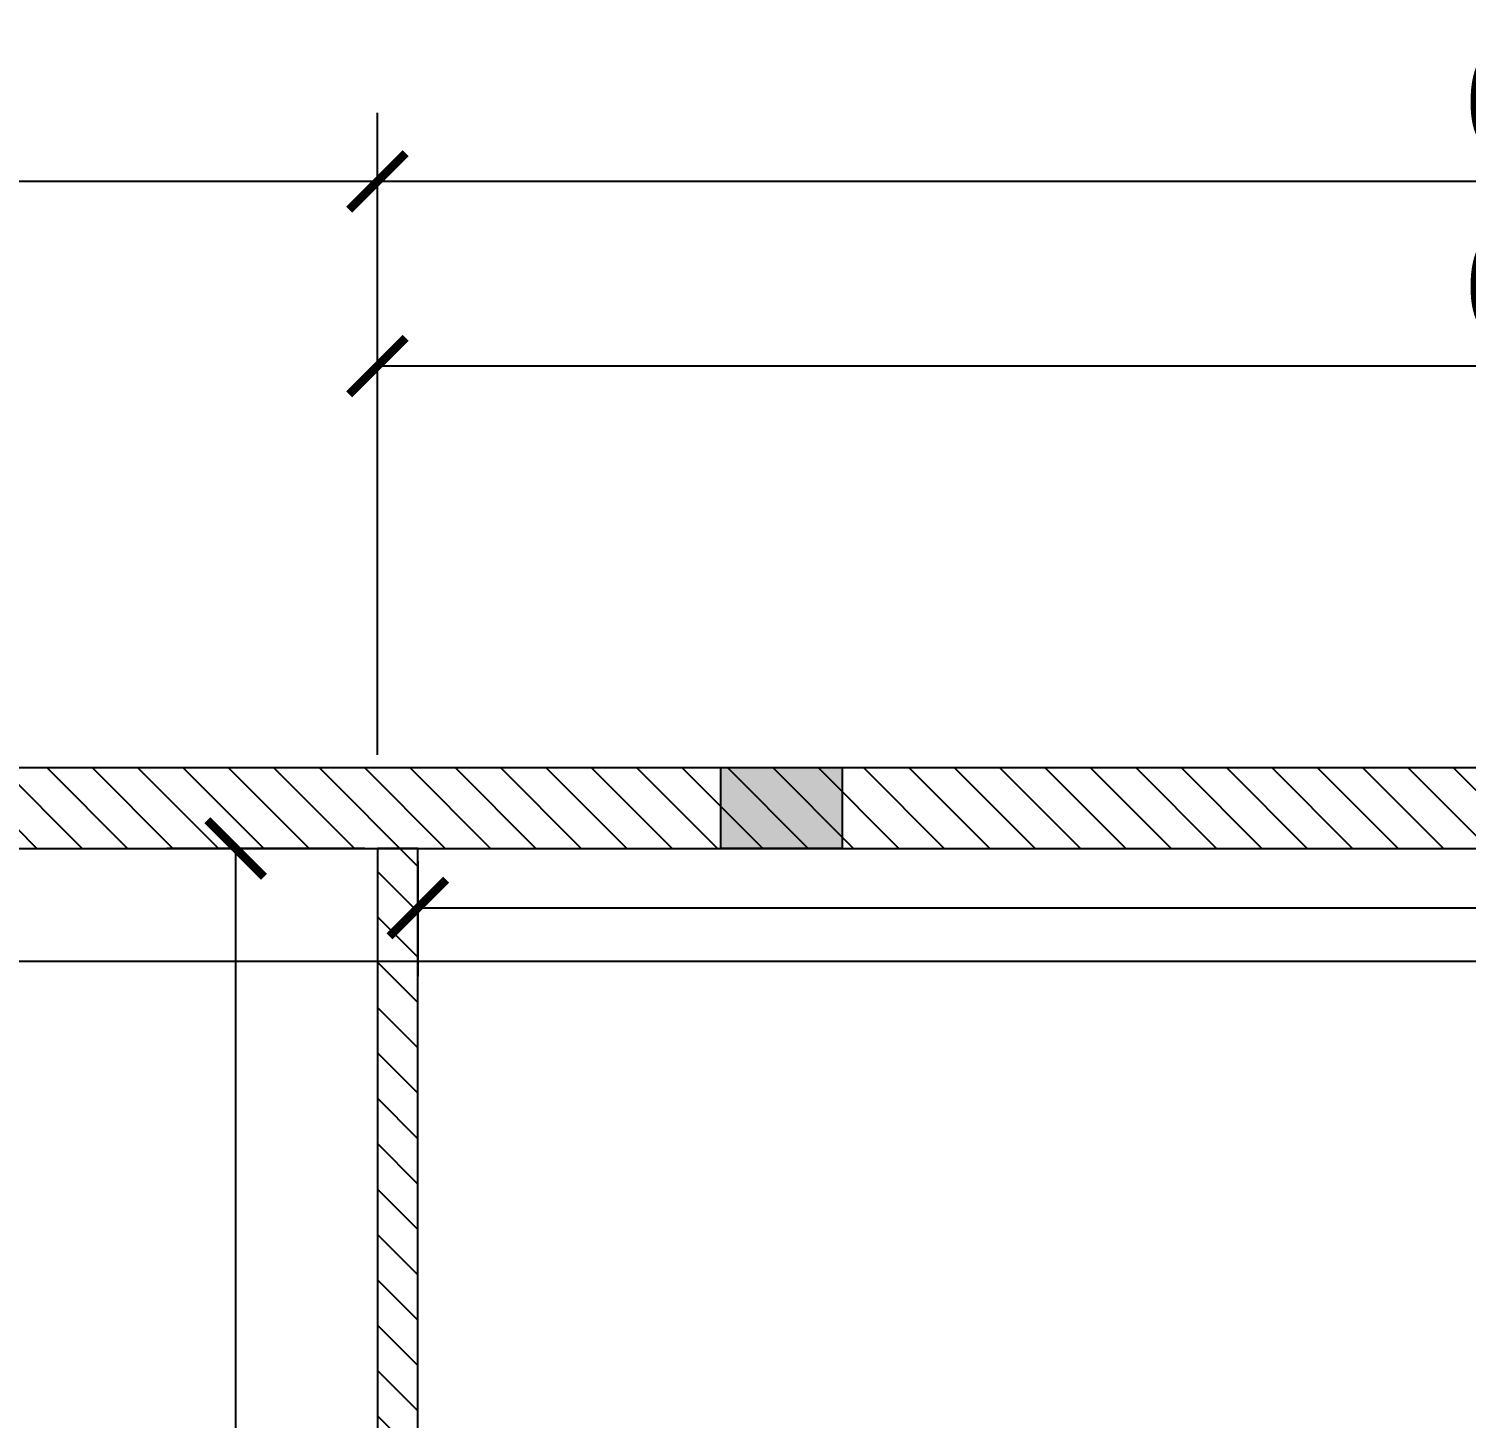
# Model space of a CAD drawing. Header units: millimetres. Extents: x -26398 to 135532, y -376633 to 43268.
# Drawn here: x 41988.7 to 42344.4, y -147141.1 to -146797.4 of the extents above; entities that cross this region are included whole.
import ezdxf

# ---------------------------------------------------------------- set-up
doc = ezdxf.new("R2010")
doc.units = ezdxf.units.MM
for name, color, linetype in [('DIM', 7, 'Continuous'), ('DIM @ 10', 7, 'Continuous'), ('DIM @ 4.5', 7, 'Continuous'), ('DIM @ 5', 7, 'Continuous'), ('DIM @ 8', 7, 'Continuous'), ('TƯỜNG', 52, 'Continuous')]:
    doc.layers.add(name, color=color, linetype=linetype)
doc.styles.get("Standard").update_dxf_attribs({"font": 'arial.ttf'})
doc.dimstyles.new('SCALE dimmatbang', dxfattribs={"dimscale": 70, "dimtxt": 2.7, "dimasz": 1.4, "dimexe": 1.7, "dimexo": 0.7, "dimtad": 1, "dimtoh": 1, "dimdec": 1, "dimtxsty": 'Standard', "dimblk": 'ARCHTICK', "dimcen": 2.5, "dimclrd": 1, "dimclre": 256, "dimadec": 0, "dimazin": 0, "dimtfac": 1, "dimtdec": 1, "dimtmove": 0, "dimatfit": 3, "dimfxl": 1, "dimarcsym": 0})

# ---------------------------------------------------------------- blocks, each defined once
blk = doc.blocks.new('_ArchTick')
at = {"color": 0, "linetype": 'ByBlock', "const_width": 0.15}
blk.add_lwpolyline([(-0.5, -0.5), (0.5, 0.5)], dxfattribs=at)
blk = doc.blocks.new('*D6103')
at = {"layer": 'DEFPOINTS', "color": 0, "transparency": 16777216}
for p in [(42075, -146880.85), (42075, -146980.16), (42675, -146980.16)]:
    blk.add_point(p, dxfattribs=at)
at = {"layer": 'DIM', "lineweight": -2, "transparency": 16777216}
for p, q in [((42075, -146977.01), (42075, -146873.2)), ((42675, -146977.01), (42675, -146873.2))]:
    blk.add_line(p, q, dxfattribs=at)
at = {"layer": 'DIM', "color": 1, "lineweight": -2, "transparency": 16777216}
blk.add_line((42675, -146880.85), (42075, -146880.85), dxfattribs=at)
at = {"layer": 'DIM', "color": 1, "lineweight": -2, "transparency": 16777216, "xscale": 6.3, "yscale": 6.3, "zscale": 6.3, "rotation": 180}
blk.add_blockref('_ArchTick', (42075, -146880.85), dxfattribs=at)
at = {"layer": 'DIM', "color": 1, "lineweight": -2, "transparency": 16777216, "xscale": 6.3, "yscale": 6.3, "zscale": 6.3}
blk.add_blockref('_ArchTick', (42675, -146880.85), dxfattribs=at)
at = {"layer": 'DIM', "color": 0, "transparency": 16777216, "insert": (42375, -146871.84), "char_height": 12.15, "attachment_point": 5}
blk.add_mtext('600', dxfattribs=at)
blk = doc.blocks.new('*D6104')
at = {"layer": 'DEFPOINTS', "color": 0, "transparency": 16777216}
for p in [(42075, -146880.85), (42075, -146980.16), (42675, -146980.16)]:
    blk.add_point(p, dxfattribs=at)
at = {"layer": 'DIM', "lineweight": -2, "transparency": 16777216}
for p, q in [((42075, -146973.16), (42075, -146863.85)), ((42675, -146973.16), (42675, -146863.85))]:
    blk.add_line(p, q, dxfattribs=at)
at = {"layer": 'DIM', "color": 1, "lineweight": -2, "transparency": 16777216}
blk.add_line((42675, -146880.85), (42075, -146880.85), dxfattribs=at)
at = {"layer": 'DIM', "color": 1, "lineweight": -2, "transparency": 16777216, "xscale": 14, "yscale": 14, "zscale": 14, "rotation": 180}
blk.add_blockref('_ArchTick', (42075, -146880.85), dxfattribs=at)
at = {"layer": 'DIM', "color": 1, "lineweight": -2, "transparency": 16777216, "xscale": 14, "yscale": 14, "zscale": 14}
blk.add_blockref('_ArchTick', (42675, -146880.85), dxfattribs=at)
at = {"layer": 'DIM', "color": 0, "transparency": 16777216, "insert": (42375, -146860.82), "char_height": 27, "attachment_point": 5}
blk.add_mtext('600', dxfattribs=at)
blk = doc.blocks.new('*D6105')
at = {"layer": 'DEFPOINTS', "color": 0, "transparency": 16777216}
for p in [(42075, -146880.85), (42075, -146980.16), (42675, -146980.16)]:
    blk.add_point(p, dxfattribs=at)
at = {"layer": 'DIM', "lineweight": -2, "transparency": 16777216}
for p, q in [((42075, -146974.56), (42075, -146867.25)), ((42675, -146974.56), (42675, -146867.25))]:
    blk.add_line(p, q, dxfattribs=at)
at = {"layer": 'DIM', "color": 1, "lineweight": -2, "transparency": 16777216}
blk.add_line((42675, -146880.85), (42075, -146880.85), dxfattribs=at)
at = {"layer": 'DIM', "color": 1, "lineweight": -2, "transparency": 16777216, "xscale": 11.2, "yscale": 11.2, "zscale": 11.2, "rotation": 180}
blk.add_blockref('_ArchTick', (42075, -146880.85), dxfattribs=at)
at = {"layer": 'DIM', "color": 1, "lineweight": -2, "transparency": 16777216, "xscale": 11.2, "yscale": 11.2, "zscale": 11.2}
blk.add_blockref('_ArchTick', (42675, -146880.85), dxfattribs=at)
at = {"layer": 'DIM', "color": 0, "transparency": 16777216, "insert": (42375, -146864.82), "char_height": 21.6, "attachment_point": 5}
blk.add_mtext('600', dxfattribs=at)
blk = doc.blocks.new('*D6106')
at = {"layer": 'DEFPOINTS', "color": 0, "transparency": 16777216}
for p in [(42075, -146880.85), (42075, -146980.16), (42675, -146980.16)]:
    blk.add_point(p, dxfattribs=at)
at = {"layer": 'DIM', "lineweight": -2, "transparency": 16777216}
for p, q in [((42075, -146976.66), (42075, -146872.35)), ((42675, -146976.66), (42675, -146872.35))]:
    blk.add_line(p, q, dxfattribs=at)
at = {"layer": 'DIM', "color": 1, "lineweight": -2, "transparency": 16777216}
blk.add_line((42675, -146880.85), (42075, -146880.85), dxfattribs=at)
at = {"layer": 'DIM', "color": 1, "lineweight": -2, "transparency": 16777216, "xscale": 7, "yscale": 7, "zscale": 7, "rotation": 180}
blk.add_blockref('_ArchTick', (42075, -146880.85), dxfattribs=at)
at = {"layer": 'DIM', "color": 1, "lineweight": -2, "transparency": 16777216, "xscale": 7, "yscale": 7, "zscale": 7}
blk.add_blockref('_ArchTick', (42675, -146880.85), dxfattribs=at)
at = {"layer": 'DIM', "color": 0, "transparency": 16777216, "insert": (42375, -146870.83), "char_height": 13.5, "attachment_point": 5}
blk.add_mtext('600', dxfattribs=at)
blk = doc.blocks.new('*D6113')
at = {"layer": 'DEFPOINTS', "color": 0, "transparency": 16777216}
for p in [(42039.94, -147000.16), (42075, -147000.16), (42075, -147380.16)]:
    blk.add_point(p, dxfattribs=at)
at = {"layer": 'DIM', "lineweight": -2, "transparency": 16777216}
for p, q in [((42071.85, -147000.16), (42032.29, -147000.16)), ((42071.85, -147380.16), (42032.29, -147380.16))]:
    blk.add_line(p, q, dxfattribs=at)
at = {"layer": 'DIM', "color": 1, "lineweight": -2, "transparency": 16777216}
blk.add_line((42039.94, -147380.16), (42039.94, -147000.16), dxfattribs=at)
at = {"layer": 'DIM', "color": 1, "lineweight": -2, "transparency": 16777216, "xscale": 6.3, "yscale": 6.3, "zscale": 6.3}
for p, rotation in [((42039.94, -147000.16), 90), ((42039.94, -147380.16), 270)]:
    blk.add_blockref('_ArchTick', p, dxfattribs=dict(at, rotation=rotation))
at = {"layer": 'DIM', "color": 0, "transparency": 16777216, "insert": (42030.92, -147190.16), "char_height": 12.15, "attachment_point": 5, "rotation": 90}
blk.add_mtext('380', dxfattribs=at)
blk = doc.blocks.new('*D6114')
at = {"layer": 'DEFPOINTS', "color": 0, "transparency": 16777216}
for p in [(42039.94, -147000.16), (42075, -147000.16), (42075, -147380.16)]:
    blk.add_point(p, dxfattribs=at)
at = {"layer": 'DIM', "lineweight": -2, "transparency": 16777216}
for p, q in [((42068, -147000.16), (42022.94, -147000.16)), ((42068, -147380.16), (42022.94, -147380.16))]:
    blk.add_line(p, q, dxfattribs=at)
at = {"layer": 'DIM', "color": 1, "lineweight": -2, "transparency": 16777216}
blk.add_line((42039.94, -147380.16), (42039.94, -147000.16), dxfattribs=at)
at = {"layer": 'DIM', "color": 1, "lineweight": -2, "transparency": 16777216, "xscale": 14, "yscale": 14, "zscale": 14}
for p, rotation in [((42039.94, -147000.16), 90), ((42039.94, -147380.16), 270)]:
    blk.add_blockref('_ArchTick', p, dxfattribs=dict(at, rotation=rotation))
at = {"layer": 'DIM', "color": 0, "transparency": 16777216, "insert": (42019.9, -147190.16), "char_height": 27, "attachment_point": 5, "rotation": 90}
blk.add_mtext('380', dxfattribs=at)
blk = doc.blocks.new('*D6115')
at = {"layer": 'DEFPOINTS', "color": 0, "transparency": 16777216}
for p in [(42039.94, -147000.16), (42075, -147000.16), (42075, -147380.16)]:
    blk.add_point(p, dxfattribs=at)
at = {"layer": 'DIM', "lineweight": -2, "transparency": 16777216}
for p, q in [((42069.4, -147000.16), (42026.34, -147000.16)), ((42069.4, -147380.16), (42026.34, -147380.16))]:
    blk.add_line(p, q, dxfattribs=at)
at = {"layer": 'DIM', "color": 1, "lineweight": -2, "transparency": 16777216}
blk.add_line((42039.94, -147380.16), (42039.94, -147000.16), dxfattribs=at)
at = {"layer": 'DIM', "color": 1, "lineweight": -2, "transparency": 16777216, "xscale": 11.2, "yscale": 11.2, "zscale": 11.2}
for p, rotation in [((42039.94, -147000.16), 90), ((42039.94, -147380.16), 270)]:
    blk.add_blockref('_ArchTick', p, dxfattribs=dict(at, rotation=rotation))
at = {"layer": 'DIM', "color": 0, "transparency": 16777216, "insert": (42023.91, -147190.16), "char_height": 21.6, "attachment_point": 5, "rotation": 90}
blk.add_mtext('380', dxfattribs=at)
blk = doc.blocks.new('*D6116')
at = {"layer": 'DEFPOINTS', "color": 0, "transparency": 16777216}
for p in [(42039.94, -147000.16), (42075, -147000.16), (42075, -147380.16)]:
    blk.add_point(p, dxfattribs=at)
at = {"layer": 'DIM', "lineweight": -2, "transparency": 16777216}
for p, q in [((42071.5, -147000.16), (42031.44, -147000.16)), ((42071.5, -147380.16), (42031.44, -147380.16))]:
    blk.add_line(p, q, dxfattribs=at)
at = {"layer": 'DIM', "color": 1, "lineweight": -2, "transparency": 16777216}
blk.add_line((42039.94, -147380.16), (42039.94, -147000.16), dxfattribs=at)
at = {"layer": 'DIM', "color": 1, "lineweight": -2, "transparency": 16777216, "xscale": 7, "yscale": 7, "zscale": 7}
for p, rotation in [((42039.94, -147000.16), 90), ((42039.94, -147380.16), 270)]:
    blk.add_blockref('_ArchTick', p, dxfattribs=dict(at, rotation=rotation))
at = {"layer": 'DIM', "color": 0, "transparency": 16777216, "insert": (42029.92, -147190.16), "char_height": 13.5, "attachment_point": 5, "rotation": 90}
blk.add_mtext('380', dxfattribs=at)
blk = doc.blocks.new('*D6128')
at = {"layer": 'DEFPOINTS', "color": 0, "transparency": 16777216}
for p in [(42085, -147000.16), (42675, -147000.16), (42675, -147014.88)]:
    blk.add_point(p, dxfattribs=at)
at = {"layer": 'DIM', "lineweight": -2, "transparency": 16777216}
for p, q in [((42085, -147003.31), (42085, -147022.53)), ((42675, -147003.31), (42675, -147022.53))]:
    blk.add_line(p, q, dxfattribs=at)
at = {"layer": 'DIM', "color": 1, "lineweight": -2, "transparency": 16777216}
blk.add_line((42085, -147014.88), (42675, -147014.88), dxfattribs=at)
at = {"layer": 'DIM', "color": 1, "lineweight": -2, "transparency": 16777216, "xscale": 6.3, "yscale": 6.3, "zscale": 6.3, "rotation": 180}
blk.add_blockref('_ArchTick', (42085, -147014.88), dxfattribs=at)
at = {"layer": 'DIM', "color": 1, "lineweight": -2, "transparency": 16777216, "xscale": 6.3, "yscale": 6.3, "zscale": 6.3}
blk.add_blockref('_ArchTick', (42675, -147014.88), dxfattribs=at)
at = {"layer": 'DIM', "color": 0, "transparency": 16777216, "insert": (42380, -147005.86), "char_height": 12.15, "attachment_point": 5}
blk.add_mtext('590', dxfattribs=at)
blk = doc.blocks.new('*D6129')
at = {"layer": 'DEFPOINTS', "color": 0, "transparency": 16777216}
for p in [(42085, -147000.16), (42675, -147000.16), (42675, -147014.88)]:
    blk.add_point(p, dxfattribs=at)
at = {"layer": 'DIM', "lineweight": -2, "transparency": 16777216}
for p, q in [((42085, -147007.16), (42085, -147031.88)), ((42675, -147007.16), (42675, -147031.88))]:
    blk.add_line(p, q, dxfattribs=at)
at = {"layer": 'DIM', "color": 1, "lineweight": -2, "transparency": 16777216}
blk.add_line((42085, -147014.88), (42675, -147014.88), dxfattribs=at)
at = {"layer": 'DIM', "color": 1, "lineweight": -2, "transparency": 16777216, "xscale": 14, "yscale": 14, "zscale": 14, "rotation": 180}
blk.add_blockref('_ArchTick', (42085, -147014.88), dxfattribs=at)
at = {"layer": 'DIM', "color": 1, "lineweight": -2, "transparency": 16777216, "xscale": 14, "yscale": 14, "zscale": 14}
blk.add_blockref('_ArchTick', (42675, -147014.88), dxfattribs=at)
at = {"layer": 'DIM', "color": 0, "transparency": 16777216, "insert": (42380, -146994.84), "char_height": 27, "attachment_point": 5}
blk.add_mtext('590', dxfattribs=at)
blk = doc.blocks.new('*D6130')
at = {"layer": 'DEFPOINTS', "color": 0, "transparency": 16777216}
for p in [(42085, -147000.16), (42675, -147000.16), (42675, -147014.88)]:
    blk.add_point(p, dxfattribs=at)
at = {"layer": 'DIM', "lineweight": -2, "transparency": 16777216}
for p, q in [((42085, -147005.76), (42085, -147028.48)), ((42675, -147005.76), (42675, -147028.48))]:
    blk.add_line(p, q, dxfattribs=at)
at = {"layer": 'DIM', "color": 1, "lineweight": -2, "transparency": 16777216}
blk.add_line((42085, -147014.88), (42675, -147014.88), dxfattribs=at)
at = {"layer": 'DIM', "color": 1, "lineweight": -2, "transparency": 16777216, "xscale": 11.2, "yscale": 11.2, "zscale": 11.2, "rotation": 180}
blk.add_blockref('_ArchTick', (42085, -147014.88), dxfattribs=at)
at = {"layer": 'DIM', "color": 1, "lineweight": -2, "transparency": 16777216, "xscale": 11.2, "yscale": 11.2, "zscale": 11.2}
blk.add_blockref('_ArchTick', (42675, -147014.88), dxfattribs=at)
at = {"layer": 'DIM', "color": 0, "transparency": 16777216, "insert": (42380, -146998.85), "char_height": 21.6, "attachment_point": 5}
blk.add_mtext('590', dxfattribs=at)
blk = doc.blocks.new('*D6131')
at = {"layer": 'DEFPOINTS', "color": 0, "transparency": 16777216}
for p in [(42085, -147000.16), (42675, -147000.16), (42675, -147014.88)]:
    blk.add_point(p, dxfattribs=at)
at = {"layer": 'DIM', "lineweight": -2, "transparency": 16777216}
for p, q in [((42085, -147003.66), (42085, -147023.38)), ((42675, -147003.66), (42675, -147023.38))]:
    blk.add_line(p, q, dxfattribs=at)
at = {"layer": 'DIM', "color": 1, "lineweight": -2, "transparency": 16777216}
blk.add_line((42085, -147014.88), (42675, -147014.88), dxfattribs=at)
at = {"layer": 'DIM', "color": 1, "lineweight": -2, "transparency": 16777216, "xscale": 7, "yscale": 7, "zscale": 7, "rotation": 180}
blk.add_blockref('_ArchTick', (42085, -147014.88), dxfattribs=at)
at = {"layer": 'DIM', "color": 1, "lineweight": -2, "transparency": 16777216, "xscale": 7, "yscale": 7, "zscale": 7}
blk.add_blockref('_ArchTick', (42675, -147014.88), dxfattribs=at)
at = {"layer": 'DIM', "color": 0, "transparency": 16777216, "insert": (42380, -147004.86), "char_height": 13.5, "attachment_point": 5}
blk.add_mtext('590', dxfattribs=at)
blk = doc.blocks.new('*D6143')
at = {"layer": 'DEFPOINTS', "color": 0, "transparency": 16777216}
for p in [(41775, -147028.17), (41775, -147028.17), (43685, -147028.17)]:
    blk.add_point(p, dxfattribs=at)
at = {"layer": 'DIM', "lineweight": -2, "transparency": 16777216}
for p, q in [((41775, -147025.02), (41775, -147020.52)), ((43685, -147025.02), (43685, -147020.52))]:
    blk.add_line(p, q, dxfattribs=at)
at = {"layer": 'DIM', "color": 1, "lineweight": -2, "transparency": 16777216}
blk.add_line((43685, -147028.17), (41775, -147028.17), dxfattribs=at)
at = {"layer": 'DIM', "color": 1, "lineweight": -2, "transparency": 16777216, "xscale": 6.3, "yscale": 6.3, "zscale": 6.3, "rotation": 180}
blk.add_blockref('_ArchTick', (41775, -147028.17), dxfattribs=at)
at = {"layer": 'DIM', "color": 1, "lineweight": -2, "transparency": 16777216, "xscale": 6.3, "yscale": 6.3, "zscale": 6.3}
blk.add_blockref('_ArchTick', (43685, -147028.17), dxfattribs=at)
at = {"layer": 'DIM', "color": 0, "transparency": 16777216, "insert": (42730, -147019.15), "char_height": 12.15, "attachment_point": 5}
blk.add_mtext('1910', dxfattribs=at)
blk = doc.blocks.new('*D6144')
at = {"layer": 'DEFPOINTS', "color": 0, "transparency": 16777216}
for p in [(41775, -147028.17), (41775, -147028.17), (43685, -147028.17)]:
    blk.add_point(p, dxfattribs=at)
at = {"layer": 'DIM', "lineweight": -2, "transparency": 16777216}
for p, q in [((41775, -147021.17), (41775, -147011.17)), ((43685, -147021.17), (43685, -147011.17))]:
    blk.add_line(p, q, dxfattribs=at)
at = {"layer": 'DIM', "color": 1, "lineweight": -2, "transparency": 16777216}
blk.add_line((43685, -147028.17), (41775, -147028.17), dxfattribs=at)
at = {"layer": 'DIM', "color": 1, "lineweight": -2, "transparency": 16777216, "xscale": 14, "yscale": 14, "zscale": 14, "rotation": 180}
blk.add_blockref('_ArchTick', (41775, -147028.17), dxfattribs=at)
at = {"layer": 'DIM', "color": 1, "lineweight": -2, "transparency": 16777216, "xscale": 14, "yscale": 14, "zscale": 14}
blk.add_blockref('_ArchTick', (43685, -147028.17), dxfattribs=at)
at = {"layer": 'DIM', "color": 0, "transparency": 16777216, "insert": (42730, -147008.13), "char_height": 27, "attachment_point": 5}
blk.add_mtext('1910', dxfattribs=at)
blk = doc.blocks.new('*D6145')
at = {"layer": 'DEFPOINTS', "color": 0, "transparency": 16777216}
for p in [(41775, -147028.17), (41775, -147028.17), (43685, -147028.17)]:
    blk.add_point(p, dxfattribs=at)
at = {"layer": 'DIM', "lineweight": -2, "transparency": 16777216}
for p, q in [((41775, -147022.57), (41775, -147014.57)), ((43685, -147022.57), (43685, -147014.57))]:
    blk.add_line(p, q, dxfattribs=at)
at = {"layer": 'DIM', "color": 1, "lineweight": -2, "transparency": 16777216}
blk.add_line((43685, -147028.17), (41775, -147028.17), dxfattribs=at)
at = {"layer": 'DIM', "color": 1, "lineweight": -2, "transparency": 16777216, "xscale": 11.2, "yscale": 11.2, "zscale": 11.2, "rotation": 180}
blk.add_blockref('_ArchTick', (41775, -147028.17), dxfattribs=at)
at = {"layer": 'DIM', "color": 1, "lineweight": -2, "transparency": 16777216, "xscale": 11.2, "yscale": 11.2, "zscale": 11.2}
blk.add_blockref('_ArchTick', (43685, -147028.17), dxfattribs=at)
at = {"layer": 'DIM', "color": 0, "transparency": 16777216, "insert": (42730, -147012.14), "char_height": 21.6, "attachment_point": 5}
blk.add_mtext('1910', dxfattribs=at)
blk = doc.blocks.new('*D6146')
at = {"layer": 'DEFPOINTS', "color": 0, "transparency": 16777216}
for p in [(41775, -147028.17), (41775, -147028.17), (43685, -147028.17)]:
    blk.add_point(p, dxfattribs=at)
at = {"layer": 'DIM', "lineweight": -2, "transparency": 16777216}
for p, q in [((41775, -147024.67), (41775, -147019.67)), ((43685, -147024.67), (43685, -147019.67))]:
    blk.add_line(p, q, dxfattribs=at)
at = {"layer": 'DIM', "color": 1, "lineweight": -2, "transparency": 16777216}
blk.add_line((43685, -147028.17), (41775, -147028.17), dxfattribs=at)
at = {"layer": 'DIM', "color": 1, "lineweight": -2, "transparency": 16777216, "xscale": 7, "yscale": 7, "zscale": 7, "rotation": 180}
blk.add_blockref('_ArchTick', (41775, -147028.17), dxfattribs=at)
at = {"layer": 'DIM', "color": 1, "lineweight": -2, "transparency": 16777216, "xscale": 7, "yscale": 7, "zscale": 7}
blk.add_blockref('_ArchTick', (43685, -147028.17), dxfattribs=at)
at = {"layer": 'DIM', "color": 0, "transparency": 16777216, "insert": (42730, -147018.15), "char_height": 13.5, "attachment_point": 5}
blk.add_mtext('1910', dxfattribs=at)
blk = doc.blocks.new('*D6348')
at = {"layer": 'DEFPOINTS', "color": 0, "transparency": 16777216}
for p in [(42075, -146835.16), (42075, -146980.16), (42675, -146980.16)]:
    blk.add_point(p, dxfattribs=at)
at = {"layer": 'DIM', "lineweight": -2, "transparency": 16777216}
for p, q in [((42075, -146977.01), (42075, -146827.51)), ((42675, -146977.01), (42675, -146827.51))]:
    blk.add_line(p, q, dxfattribs=at)
at = {"layer": 'DIM', "color": 1, "lineweight": -2, "transparency": 16777216}
blk.add_line((42675, -146835.16), (42075, -146835.16), dxfattribs=at)
at = {"layer": 'DIM', "color": 1, "lineweight": -2, "transparency": 16777216, "xscale": 6.3, "yscale": 6.3, "zscale": 6.3, "rotation": 180}
blk.add_blockref('_ArchTick', (42075, -146835.16), dxfattribs=at)
at = {"layer": 'DIM', "color": 1, "lineweight": -2, "transparency": 16777216, "xscale": 6.3, "yscale": 6.3, "zscale": 6.3}
blk.add_blockref('_ArchTick', (42675, -146835.16), dxfattribs=at)
at = {"layer": 'DIM', "color": 0, "transparency": 16777216, "insert": (42375, -146826.15), "char_height": 12.15, "attachment_point": 5}
blk.add_mtext('600', dxfattribs=at)
blk = doc.blocks.new('*D6349')
at = {"layer": 'DEFPOINTS', "color": 0, "transparency": 16777216}
for p in [(42075, -146835.16), (42075, -146980.16), (42675, -146980.16)]:
    blk.add_point(p, dxfattribs=at)
at = {"layer": 'DIM', "lineweight": -2, "transparency": 16777216}
for p, q in [((42075, -146973.16), (42075, -146818.16)), ((42675, -146973.16), (42675, -146818.16))]:
    blk.add_line(p, q, dxfattribs=at)
at = {"layer": 'DIM', "color": 1, "lineweight": -2, "transparency": 16777216}
blk.add_line((42675, -146835.16), (42075, -146835.16), dxfattribs=at)
at = {"layer": 'DIM', "color": 1, "lineweight": -2, "transparency": 16777216, "xscale": 14, "yscale": 14, "zscale": 14, "rotation": 180}
blk.add_blockref('_ArchTick', (42075, -146835.16), dxfattribs=at)
at = {"layer": 'DIM', "color": 1, "lineweight": -2, "transparency": 16777216, "xscale": 14, "yscale": 14, "zscale": 14}
blk.add_blockref('_ArchTick', (42675, -146835.16), dxfattribs=at)
at = {"layer": 'DIM', "color": 0, "transparency": 16777216, "insert": (42375, -146815.13), "char_height": 27, "attachment_point": 5}
blk.add_mtext('600', dxfattribs=at)
blk = doc.blocks.new('*D6350')
at = {"layer": 'DEFPOINTS', "color": 0, "transparency": 16777216}
for p in [(42075, -146835.16), (42075, -146980.16), (42675, -146980.16)]:
    blk.add_point(p, dxfattribs=at)
at = {"layer": 'DIM', "lineweight": -2, "transparency": 16777216}
for p, q in [((42075, -146974.56), (42075, -146821.56)), ((42675, -146974.56), (42675, -146821.56))]:
    blk.add_line(p, q, dxfattribs=at)
at = {"layer": 'DIM', "color": 1, "lineweight": -2, "transparency": 16777216}
blk.add_line((42675, -146835.16), (42075, -146835.16), dxfattribs=at)
at = {"layer": 'DIM', "color": 1, "lineweight": -2, "transparency": 16777216, "xscale": 11.2, "yscale": 11.2, "zscale": 11.2, "rotation": 180}
blk.add_blockref('_ArchTick', (42075, -146835.16), dxfattribs=at)
at = {"layer": 'DIM', "color": 1, "lineweight": -2, "transparency": 16777216, "xscale": 11.2, "yscale": 11.2, "zscale": 11.2}
blk.add_blockref('_ArchTick', (42675, -146835.16), dxfattribs=at)
at = {"layer": 'DIM', "color": 0, "transparency": 16777216, "insert": (42375, -146819.14), "char_height": 21.6, "attachment_point": 5}
blk.add_mtext('600', dxfattribs=at)
blk = doc.blocks.new('*D6351')
at = {"layer": 'DEFPOINTS', "color": 0, "transparency": 16777216}
for p in [(42075, -146835.16), (42075, -146980.16), (42675, -146980.16)]:
    blk.add_point(p, dxfattribs=at)
at = {"layer": 'DIM', "lineweight": -2, "transparency": 16777216}
for p, q in [((42075, -146976.66), (42075, -146826.66)), ((42675, -146976.66), (42675, -146826.66))]:
    blk.add_line(p, q, dxfattribs=at)
at = {"layer": 'DIM', "color": 1, "lineweight": -2, "transparency": 16777216}
blk.add_line((42675, -146835.16), (42075, -146835.16), dxfattribs=at)
at = {"layer": 'DIM', "color": 1, "lineweight": -2, "transparency": 16777216, "xscale": 7, "yscale": 7, "zscale": 7, "rotation": 180}
blk.add_blockref('_ArchTick', (42075, -146835.16), dxfattribs=at)
at = {"layer": 'DIM', "color": 1, "lineweight": -2, "transparency": 16777216, "xscale": 7, "yscale": 7, "zscale": 7}
blk.add_blockref('_ArchTick', (42675, -146835.16), dxfattribs=at)
at = {"layer": 'DIM', "color": 0, "transparency": 16777216, "insert": (42375, -146825.15), "char_height": 13.5, "attachment_point": 5}
blk.add_mtext('600', dxfattribs=at)
blk = doc.blocks.new('*D6353')
at = {"layer": 'DEFPOINTS', "color": 0, "transparency": 16777216}
for p in [(41775, -146835.16), (41775, -146980.16), (42075, -146980.16)]:
    blk.add_point(p, dxfattribs=at)
at = {"layer": 'DIM', "lineweight": -2, "transparency": 16777216}
for p, q in [((41775, -146977.01), (41775, -146827.51)), ((42075, -146977.01), (42075, -146827.51))]:
    blk.add_line(p, q, dxfattribs=at)
at = {"layer": 'DIM', "color": 1, "lineweight": -2, "transparency": 16777216}
blk.add_line((42075, -146835.16), (41775, -146835.16), dxfattribs=at)
at = {"layer": 'DIM', "color": 1, "lineweight": -2, "transparency": 16777216, "xscale": 6.3, "yscale": 6.3, "zscale": 6.3, "rotation": 180}
blk.add_blockref('_ArchTick', (41775, -146835.16), dxfattribs=at)
at = {"layer": 'DIM', "color": 1, "lineweight": -2, "transparency": 16777216, "xscale": 6.3, "yscale": 6.3, "zscale": 6.3}
blk.add_blockref('_ArchTick', (42075, -146835.16), dxfattribs=at)
at = {"layer": 'DIM', "color": 0, "transparency": 16777216, "insert": (41925, -146826.14), "char_height": 12.15, "attachment_point": 5}
blk.add_mtext('300', dxfattribs=at)
blk = doc.blocks.new('*D6354')
at = {"layer": 'DEFPOINTS', "color": 0, "transparency": 16777216}
for p in [(41775, -146835.16), (41775, -146980.16), (42075, -146980.16)]:
    blk.add_point(p, dxfattribs=at)
at = {"layer": 'DIM', "lineweight": -2, "transparency": 16777216}
for p, q in [((41775, -146973.16), (41775, -146818.16)), ((42075, -146973.16), (42075, -146818.16))]:
    blk.add_line(p, q, dxfattribs=at)
at = {"layer": 'DIM', "color": 1, "lineweight": -2, "transparency": 16777216}
blk.add_line((42075, -146835.16), (41775, -146835.16), dxfattribs=at)
at = {"layer": 'DIM', "color": 1, "lineweight": -2, "transparency": 16777216, "xscale": 14, "yscale": 14, "zscale": 14, "rotation": 180}
blk.add_blockref('_ArchTick', (41775, -146835.16), dxfattribs=at)
at = {"layer": 'DIM', "color": 1, "lineweight": -2, "transparency": 16777216, "xscale": 14, "yscale": 14, "zscale": 14}
blk.add_blockref('_ArchTick', (42075, -146835.16), dxfattribs=at)
at = {"layer": 'DIM', "color": 0, "transparency": 16777216, "insert": (41925, -146815.12), "char_height": 27, "attachment_point": 5}
blk.add_mtext('300', dxfattribs=at)
blk = doc.blocks.new('*D6355')
at = {"layer": 'DEFPOINTS', "color": 0, "transparency": 16777216}
for p in [(41775, -146835.16), (41775, -146980.16), (42075, -146980.16)]:
    blk.add_point(p, dxfattribs=at)
at = {"layer": 'DIM', "lineweight": -2, "transparency": 16777216}
for p, q in [((41775, -146974.56), (41775, -146821.56)), ((42075, -146974.56), (42075, -146821.56))]:
    blk.add_line(p, q, dxfattribs=at)
at = {"layer": 'DIM', "color": 1, "lineweight": -2, "transparency": 16777216}
blk.add_line((42075, -146835.16), (41775, -146835.16), dxfattribs=at)
at = {"layer": 'DIM', "color": 1, "lineweight": -2, "transparency": 16777216, "xscale": 11.2, "yscale": 11.2, "zscale": 11.2, "rotation": 180}
blk.add_blockref('_ArchTick', (41775, -146835.16), dxfattribs=at)
at = {"layer": 'DIM', "color": 1, "lineweight": -2, "transparency": 16777216, "xscale": 11.2, "yscale": 11.2, "zscale": 11.2}
blk.add_blockref('_ArchTick', (42075, -146835.16), dxfattribs=at)
at = {"layer": 'DIM', "color": 0, "transparency": 16777216, "insert": (41925, -146819.13), "char_height": 21.6, "attachment_point": 5}
blk.add_mtext('300', dxfattribs=at)
blk = doc.blocks.new('*D6356')
at = {"layer": 'DEFPOINTS', "color": 0, "transparency": 16777216}
for p in [(41775, -146835.16), (41775, -146980.16), (42075, -146980.16)]:
    blk.add_point(p, dxfattribs=at)
at = {"layer": 'DIM', "lineweight": -2, "transparency": 16777216}
for p, q in [((41775, -146976.66), (41775, -146826.66)), ((42075, -146976.66), (42075, -146826.66))]:
    blk.add_line(p, q, dxfattribs=at)
at = {"layer": 'DIM', "color": 1, "lineweight": -2, "transparency": 16777216}
blk.add_line((42075, -146835.16), (41775, -146835.16), dxfattribs=at)
at = {"layer": 'DIM', "color": 1, "lineweight": -2, "transparency": 16777216, "xscale": 7, "yscale": 7, "zscale": 7, "rotation": 180}
blk.add_blockref('_ArchTick', (41775, -146835.16), dxfattribs=at)
at = {"layer": 'DIM', "color": 1, "lineweight": -2, "transparency": 16777216, "xscale": 7, "yscale": 7, "zscale": 7}
blk.add_blockref('_ArchTick', (42075, -146835.16), dxfattribs=at)
at = {"layer": 'DIM', "color": 0, "transparency": 16777216, "insert": (41925, -146825.14), "char_height": 13.5, "attachment_point": 5}
blk.add_mtext('300', dxfattribs=at)
blk = doc.blocks.new('*U8922')
at = {"layer": 'DIM @ 10'}
dim = blk.add_linear_dim(base=(42075, -146880.85), p1=(42675, -146980.16), p2=(42075, -146980.16), angle=180, dimstyle='SCALE dimmatbang', override={"dimscale": 10, "dimtix": 0, "dimtofl": 1, "dimtmove": 0, "dimatfit": 3}, dxfattribs=at)
dim.commit()
dim.dimension.update_dxf_attribs({"geometry": '*D6104', "text_midpoint": (42375, -146860.82)})
at = {"layer": 'DIM @ 4.5'}
dim = blk.add_linear_dim(base=(42075, -146880.85), p1=(42675, -146980.16), p2=(42075, -146980.16), angle=180, dimstyle='SCALE dimmatbang', override={"dimscale": 4.5, "dimtix": 0, "dimtofl": 1, "dimtmove": 0, "dimatfit": 3}, dxfattribs=at)
dim.commit()
dim.dimension.update_dxf_attribs({"geometry": '*D6103', "text_midpoint": (42375, -146871.84)})
at = {"layer": 'DIM @ 5'}
dim = blk.add_linear_dim(base=(42075, -146880.85), p1=(42675, -146980.16), p2=(42075, -146980.16), angle=180, dimstyle='SCALE dimmatbang', override={"dimscale": 5, "dimtix": 0, "dimtofl": 1, "dimtmove": 0, "dimatfit": 3}, dxfattribs=at)
dim.commit()
dim.dimension.update_dxf_attribs({"geometry": '*D6106', "text_midpoint": (42375, -146870.83)})
at = {"layer": 'DIM @ 8'}
dim = blk.add_linear_dim(base=(42075, -146880.85), p1=(42675, -146980.16), p2=(42075, -146980.16), angle=180, dimstyle='SCALE dimmatbang', override={"dimscale": 8, "dimtix": 0, "dimtofl": 1, "dimtmove": 0, "dimatfit": 3}, dxfattribs=at)
dim.commit()
dim.dimension.update_dxf_attribs({"geometry": '*D6105', "text_midpoint": (42375, -146864.82)})
blk = doc.blocks.new('*U8924')
at = {"layer": 'DIM @ 10'}
dim = blk.add_linear_dim(base=(42039.94, -147000.16), p1=(42075, -147380.16), p2=(42075, -147000.16), angle=90, dimstyle='SCALE dimmatbang', override={"dimscale": 10, "dimtix": 0, "dimtofl": 1, "dimtmove": 0, "dimatfit": 3}, dxfattribs=at)
dim.commit()
dim.dimension.update_dxf_attribs({"geometry": '*D6114', "text_midpoint": (42019.9, -147190.16)})
at = {"layer": 'DIM @ 4.5'}
dim = blk.add_linear_dim(base=(42039.94, -147000.16), p1=(42075, -147380.16), p2=(42075, -147000.16), angle=90, dimstyle='SCALE dimmatbang', override={"dimscale": 4.5, "dimtix": 0, "dimtofl": 1, "dimtmove": 0, "dimatfit": 3}, dxfattribs=at)
dim.commit()
dim.dimension.update_dxf_attribs({"geometry": '*D6113', "text_midpoint": (42030.92, -147190.16)})
at = {"layer": 'DIM @ 5'}
dim = blk.add_linear_dim(base=(42039.94, -147000.16), p1=(42075, -147380.16), p2=(42075, -147000.16), angle=90, dimstyle='SCALE dimmatbang', override={"dimscale": 5, "dimtix": 0, "dimtofl": 1, "dimtmove": 0, "dimatfit": 3}, dxfattribs=at)
dim.commit()
dim.dimension.update_dxf_attribs({"geometry": '*D6116', "text_midpoint": (42029.92, -147190.16)})
at = {"layer": 'DIM @ 8'}
dim = blk.add_linear_dim(base=(42039.94, -147000.16), p1=(42075, -147380.16), p2=(42075, -147000.16), angle=90, dimstyle='SCALE dimmatbang', override={"dimscale": 8, "dimtix": 0, "dimtofl": 1, "dimtmove": 0, "dimatfit": 3}, dxfattribs=at)
dim.commit()
dim.dimension.update_dxf_attribs({"geometry": '*D6115', "text_midpoint": (42023.91, -147190.16)})
blk = doc.blocks.new('*U8927')
at = {"layer": 'DIM @ 10'}
dim = blk.add_linear_dim(base=(42675, -147014.88), p1=(42085, -147000.16), p2=(42675, -147000.16), angle=180, dimstyle='SCALE dimmatbang', override={"dimscale": 10, "dimtix": 0, "dimtofl": 1, "dimtmove": 0, "dimatfit": 3}, dxfattribs=at)
dim.commit()
dim.dimension.update_dxf_attribs({"geometry": '*D6129', "text_midpoint": (42380, -146994.84)})
at = {"layer": 'DIM @ 4.5'}
dim = blk.add_linear_dim(base=(42675, -147014.88), p1=(42085, -147000.16), p2=(42675, -147000.16), angle=180, dimstyle='SCALE dimmatbang', override={"dimscale": 4.5, "dimtix": 0, "dimtofl": 1, "dimtmove": 0, "dimatfit": 3}, dxfattribs=at)
dim.commit()
dim.dimension.update_dxf_attribs({"geometry": '*D6128', "text_midpoint": (42380, -147005.86)})
at = {"layer": 'DIM @ 5'}
dim = blk.add_linear_dim(base=(42675, -147014.88), p1=(42085, -147000.16), p2=(42675, -147000.16), angle=180, dimstyle='SCALE dimmatbang', override={"dimscale": 5, "dimtix": 0, "dimtofl": 1, "dimtmove": 0, "dimatfit": 3}, dxfattribs=at)
dim.commit()
dim.dimension.update_dxf_attribs({"geometry": '*D6131', "text_midpoint": (42380, -147004.86)})
at = {"layer": 'DIM @ 8'}
dim = blk.add_linear_dim(base=(42675, -147014.88), p1=(42085, -147000.16), p2=(42675, -147000.16), angle=180, dimstyle='SCALE dimmatbang', override={"dimscale": 8, "dimtix": 0, "dimtofl": 1, "dimtmove": 0, "dimatfit": 3}, dxfattribs=at)
dim.commit()
dim.dimension.update_dxf_attribs({"geometry": '*D6130', "text_midpoint": (42380, -146998.85)})
blk = doc.blocks.new('*U8930')
at = {"layer": 'DIM @ 10'}
dim = blk.add_linear_dim(base=(41775, -147028.17), p1=(43685, -147028.17), p2=(41775, -147028.17), angle=180, dimstyle='SCALE dimmatbang', override={"dimscale": 10, "dimtix": 0, "dimtofl": 1, "dimtmove": 0, "dimatfit": 3}, dxfattribs=at)
dim.commit()
dim.dimension.update_dxf_attribs({"geometry": '*D6144', "text_midpoint": (42730, -147008.13)})
at = {"layer": 'DIM @ 4.5'}
dim = blk.add_linear_dim(base=(41775, -147028.17), p1=(43685, -147028.17), p2=(41775, -147028.17), angle=180, dimstyle='SCALE dimmatbang', override={"dimscale": 4.5, "dimtix": 0, "dimtofl": 1, "dimtmove": 0, "dimatfit": 3}, dxfattribs=at)
dim.commit()
dim.dimension.update_dxf_attribs({"geometry": '*D6143', "text_midpoint": (42730, -147019.15)})
at = {"layer": 'DIM @ 5'}
dim = blk.add_linear_dim(base=(41775, -147028.17), p1=(43685, -147028.17), p2=(41775, -147028.17), angle=180, dimstyle='SCALE dimmatbang', override={"dimscale": 5, "dimtix": 0, "dimtofl": 1, "dimtmove": 0, "dimatfit": 3}, dxfattribs=at)
dim.commit()
dim.dimension.update_dxf_attribs({"geometry": '*D6146', "text_midpoint": (42730, -147018.15)})
at = {"layer": 'DIM @ 8'}
dim = blk.add_linear_dim(base=(41775, -147028.17), p1=(43685, -147028.17), p2=(41775, -147028.17), angle=180, dimstyle='SCALE dimmatbang', override={"dimscale": 8, "dimtix": 0, "dimtofl": 1, "dimtmove": 0, "dimatfit": 3}, dxfattribs=at)
dim.commit()
dim.dimension.update_dxf_attribs({"geometry": '*D6145', "text_midpoint": (42730, -147012.14)})
blk = doc.blocks.new('*U8971')
at = {"layer": 'DIM @ 10'}
dim = blk.add_linear_dim(base=(42075, -146835.16), p1=(42675, -146980.16), p2=(42075, -146980.16), angle=180, dimstyle='SCALE dimmatbang', override={"dimscale": 10, "dimtix": 0, "dimtofl": 1, "dimtmove": 0, "dimatfit": 3}, dxfattribs=at)
dim.commit()
dim.dimension.update_dxf_attribs({"geometry": '*D6349', "text_midpoint": (42375, -146815.13)})
at = {"layer": 'DIM @ 4.5'}
dim = blk.add_linear_dim(base=(42075, -146835.16), p1=(42675, -146980.16), p2=(42075, -146980.16), angle=180, dimstyle='SCALE dimmatbang', override={"dimscale": 4.5, "dimtix": 0, "dimtofl": 1, "dimtmove": 0, "dimatfit": 3}, dxfattribs=at)
dim.commit()
dim.dimension.update_dxf_attribs({"geometry": '*D6348', "text_midpoint": (42375, -146826.15)})
at = {"layer": 'DIM @ 5'}
dim = blk.add_linear_dim(base=(42075, -146835.16), p1=(42675, -146980.16), p2=(42075, -146980.16), angle=180, dimstyle='SCALE dimmatbang', override={"dimscale": 5, "dimtix": 0, "dimtofl": 1, "dimtmove": 0, "dimatfit": 3}, dxfattribs=at)
dim.commit()
dim.dimension.update_dxf_attribs({"geometry": '*D6351', "text_midpoint": (42375, -146825.15)})
at = {"layer": 'DIM @ 8'}
dim = blk.add_linear_dim(base=(42075, -146835.16), p1=(42675, -146980.16), p2=(42075, -146980.16), angle=180, dimstyle='SCALE dimmatbang', override={"dimscale": 8, "dimtix": 0, "dimtofl": 1, "dimtmove": 0, "dimatfit": 3}, dxfattribs=at)
dim.commit()
dim.dimension.update_dxf_attribs({"geometry": '*D6350', "text_midpoint": (42375, -146819.14)})
blk = doc.blocks.new('*U8972')
at = {"layer": 'DIM @ 10'}
dim = blk.add_linear_dim(base=(41775, -146835.16), p1=(42075, -146980.16), p2=(41775, -146980.16), angle=180, dimstyle='SCALE dimmatbang', override={"dimscale": 10, "dimtix": 0, "dimtofl": 1, "dimtmove": 0, "dimatfit": 3}, dxfattribs=at)
dim.commit()
dim.dimension.update_dxf_attribs({"geometry": '*D6354', "text_midpoint": (41925, -146815.12)})
at = {"layer": 'DIM @ 4.5'}
dim = blk.add_linear_dim(base=(41775, -146835.16), p1=(42075, -146980.16), p2=(41775, -146980.16), angle=180, dimstyle='SCALE dimmatbang', override={"dimscale": 4.5, "dimtix": 0, "dimtofl": 1, "dimtmove": 0, "dimatfit": 3}, dxfattribs=at)
dim.commit()
dim.dimension.update_dxf_attribs({"geometry": '*D6353', "text_midpoint": (41925, -146826.14)})
at = {"layer": 'DIM @ 5'}
dim = blk.add_linear_dim(base=(41775, -146835.16), p1=(42075, -146980.16), p2=(41775, -146980.16), angle=180, dimstyle='SCALE dimmatbang', override={"dimscale": 5, "dimtix": 0, "dimtofl": 1, "dimtmove": 0, "dimatfit": 3}, dxfattribs=at)
dim.commit()
dim.dimension.update_dxf_attribs({"geometry": '*D6356', "text_midpoint": (41925, -146825.14)})
at = {"layer": 'DIM @ 8'}
dim = blk.add_linear_dim(base=(41775, -146835.16), p1=(42075, -146980.16), p2=(41775, -146980.16), angle=180, dimstyle='SCALE dimmatbang', override={"dimscale": 8, "dimtix": 0, "dimtofl": 1, "dimtmove": 0, "dimatfit": 3}, dxfattribs=at)
dim.commit()
dim.dimension.update_dxf_attribs({"geometry": '*D6355', "text_midpoint": (41925, -146819.13)})

msp = doc.modelspace()

# ---------------------------------------------------------------- hatches: boundary and pattern name
h = msp.add_hatch(color=1)
h.dxf.hatch_style = 1
h.paths.add_polyline_path([(42160, -147000.16), (42190, -147000.16), (42190, -146980.16), (42160, -146980.16)])
at = {"layer": 'TƯỜNG'}
h = msp.add_hatch(dxfattribs=at)
h.set_pattern_fill('ANSI31', color=256, scale=2.5, angle=90)
h.set_pattern_definition([(135, (39708.225, -158367.638), (-5.61266, -5.61266), [])])
h.paths.add_polyline_path([(42075, -147580.16), (42075, -147960.16), (42085, -147960.16), (42085, -147590.16), (42670, -147590.16), (42670, -147960.16), (42680, -147960.16), (42680, -147590.16), (42970, -147590.16), (42970, -147960.16), (42980, -147960.16), (42980, -147590.16), (43270, -147590.16), (43270, -147960.16), (43280, -147960.16), (43280, -147590.16), (44065, -147590.16), (44065, -147960.16), (44075, -147960.16), (44075, -147590.16), (44655, -147590.16), (44655, -147580.16), (44075, -147580.16), (42675, -147580.16)], flags=17)
h.paths.add_polyline_path([(42685, -147370.16), (42685, -147000.16), (42675, -147000.16), (42675, -147370.16), (42085, -147370.16), (42085, -147000.16), (42075, -147000.16), (42075, -147380.16), (42675, -147380.16), (43675, -147380.16), (44655, -147380.16), (44655, -147370.16), (43685, -147370.16), (43685, -147000.16), (43675, -147000.16), (43675, -147370.16)], flags=17)
h.paths.add_polyline_path([(41795, -147960.16), (41795, -147980.16), (44675, -147980.16), (44675, -146980.16), (41775, -146980.16), (41775, -147960.16), (41795, -147960.16), (41795, -147000.16), (44655, -147000.16), (44655, -147960.16)])
h.paths.add_polyline_path([(41775, -147960.16), (41775, -147980.16), (41795, -147980.16), (41795, -147960.16)], flags=17)

# ---------------------------------------------------------------- linework, layer by layer
msp.add_lwpolyline([(42190, -146980.16), (42190, -147000.16), (42160, -147000.16), (42160, -146980.16)], close=True)
for p, q in [((41775, -146980.16), (44675, -146980.16)), ((41795, -147000.16), (44655, -147000.16))]:
    msp.add_line(p, q, dxfattribs=at)
for points in [[(41775, -147980.16), (41775, -146980.16), (44675, -146980.16), (44675, -147980.16)], [(42675, -147000.16), (42675, -147370.16), (42085, -147370.16), (42085, -147000.16), (42075, -147000.16), (42075, -147380.16), (42675, -147380.16), (43675, -147380.16), (44655, -147380.16), (44655, -147370.16), (43685, -147370.16), (43685, -147000.16), (43675, -147000.16), (43675, -147370.16), (42685, -147370.16), (42685, -147000.16)]]:
    msp.add_lwpolyline(points, close=True, dxfattribs=at)

# ---------------------------------------------------------------- block references
at = {"layer": 'DIM'}
for name in ['*U8972', '*U8971', '*U8922', '*U8927', '*U8930', '*U8924']:
    msp.add_blockref(name, (0, 0), dxfattribs=at)

doc.saveas('drawing.dxf')
